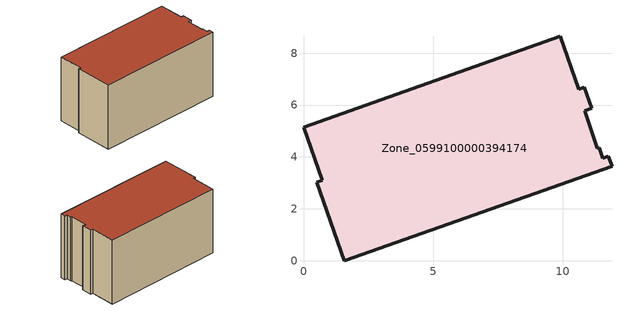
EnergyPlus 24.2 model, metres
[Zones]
Zone_0599100000394174
 floor ground (C_G): 11.75,4.03 11.89,3.63 1.58,0 0.52,3.03 0.72,3.1 0,5.14 9.9,8.65 10.62,6.61 10.82,6.68 11.11,5.87 10.83,5.78 11.33,4.33 11.4,4.35 11.54,3.96 z0
 wall outside (C_F): 11.89,3.63 11.75,4.03 11.54,3.96 11.4,4.35 11.33,4.33 10.83,5.78 11.11,5.87 10.82,6.68 10.62,6.61 9.9,8.65 0,5.14 0.72,3.1 0.52,3.03 1.58,0 11.89,3.63 z0:5.67
 roof outside (C_R): 10.62,6.61 9.9,8.65 0,5.14 0.72,3.1 0.52,3.03 1.58,0 11.89,3.63 11.75,4.03 11.54,3.96 11.4,4.35 11.33,4.33 10.83,5.78 11.11,5.87 10.82,6.68 z5.67
[BUILDING]
Pand.0599100000394174: North Axis=0; Terrain=City; Loads Convergence Tolerance Value=0.04; Temperature Convergence Tolerance Value=0.4; Solar Distribution=FullExterior; Maximum Number of Warmup Days=25; Minimum Number of Warmup Days=1
[Site:Location]
Rotterdam.The.Hague.AP_ZH_NLD Design_Conditions: Latitude=51.96; Longitude=4.45; Time Zone=1; Elevation=-4.5
[SITE:GROUNDTEMPERATURE:BUILDINGSURFACE]
18, 18, 18, 18, 18, 18, 18, 18, 18, 18, 18, 18
[MATERIAL] Thermal Absorptance=0.9; Solar Absorptance=0.7; Visible Absorptance=0.7
Name | Roughness | Thickness | Conductivity | Density | Specific Heat
G.TI.1992-2005 | MediumSmooth | 0.15 | 0.06 | 540 | 1210
F.TI.1992-2005 | Rough | 0.3 | 0.12 | 1920 | 840
R.TI.1992-2005 | MediumRough | 0.2 | 0.08 | 1500 | 1000
[CONSTRUCTION]
C_G: G.TI.1992-2005
C_F: F.TI.1992-2005
C_R: R.TI.1992-2005
[ZONE]
Zone_0599100000394174: Type=1; Multiplier=1; Ceiling Height=Autocalculate; Volume=Autocalculate; Floor Area=autocalculate; Part of Total Floor Area=Yes
[ZONEINFILTRATION:DESIGNFLOWRATE]
Infil_Zone_0599100000394174: Zone or ZoneList or Space or SpaceList=Zone_0599100000394174; Schedule=AlwaysOn; Design Flow Rate Calculation Method=Flow/Area; Flow Rate per Floor Area=0.0015; Constant Term Coefficient=1; Temperature Term Coefficient=0; Velocity Term Coefficient=0; Velocity Squared Term Coefficient=0
[HVACTEMPLATE:ZONE:IDEALLOADSAIRSYSTEM]
Zone_0599100000394174: Maximum Heating Supply Air Temperature=50; Minimum Cooling Supply Air Temperature=13; Maximum Heating Supply Air Humidity Ratio=0.0156; Minimum Cooling Supply Air Humidity Ratio=0.0077; Heating Limit=NoLimit; Cooling Limit=NoLimit; Dehumidification Control Type=ConstantSensibleHeatRatio; Cooling Sensible Heat Ratio=0.7; Dehumidification Setpoint=60; Humidification Control Type=None; Humidification Setpoint=30; Outdoor Air Method=None; Outdoor Air Flow Rate per Person=0.00944; Outdoor Air Flow Rate per Zone Floor Area=0; Outdoor Air Flow Rate per Zone=0; Demand Controlled Ventilation Type=None; Outdoor Air Economizer Type=NoEconomizer; Heat Recovery Type=None; Sensible Heat Recovery Effectiveness=0.7; Latent Heat Recovery Effectiveness=0.65
[ZONECONTROL:THERMOSTAT]
ThermostatControl_Zone_0599100000394174: Zone or ZoneList=Zone_0599100000394174; Control Type Schedule=DualSetpointControlType; Control 1=Thermostat_Zone_0599100000394174; Temperature Difference Between Cutout And Setpoint=0
[THERMOSTATSETPOINT:DUALSETPOINT]
Thermostat_Zone_0599100000394174: Heating Setpoint Temperature Schedule=HeatingSetpoint_Zone_0599100000394174; Cooling Setpoint Temperature Schedule=CoolingSetpoint_Zone_0599100000394174
[SCHEDULE:COMPACT]
HeatingSetpoint_Zone_0599100000394174: Through: 12/31, For: AllDays, Until: 24:00, 21
CoolingSetpoint_Zone_0599100000394174: Through: 12/31, For: AllDays, Until: 24:00, 24
DualSetpointControlType: Through: 12/31, For: AllDays, Until: 24:00, 4
AlwaysOn: Through: 12/31, For: AllDays, Until: 24:00, 1
